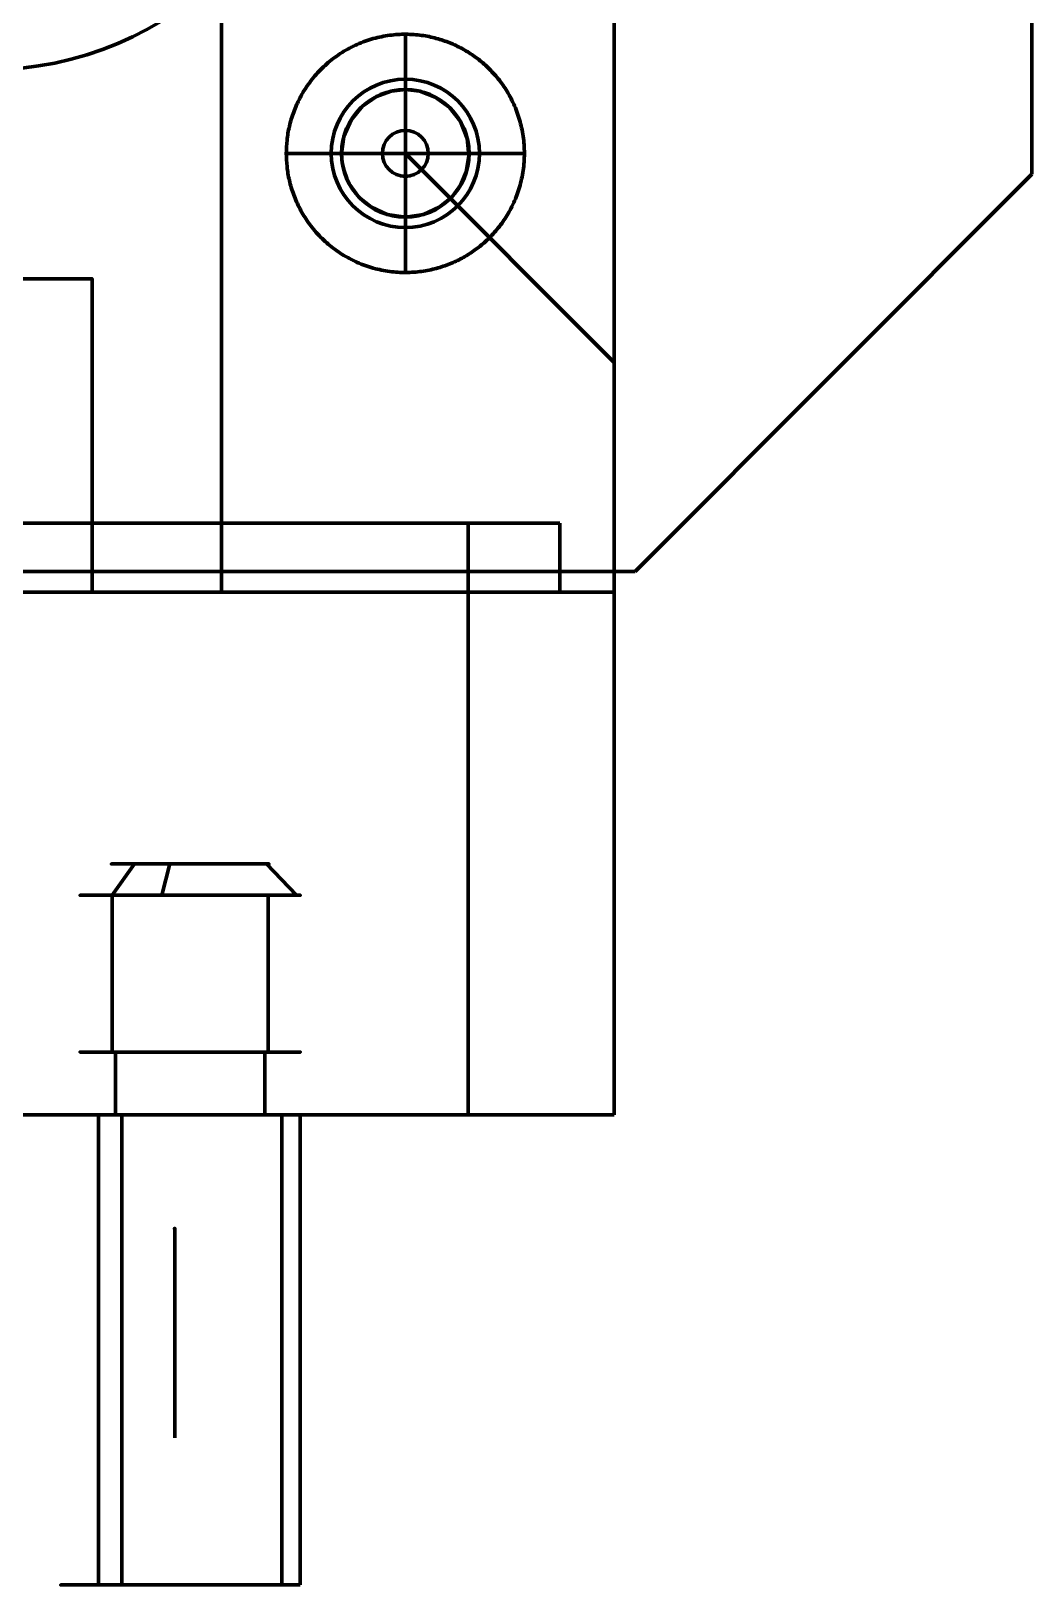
# Model space of a CAD drawing. Header units: inches. Extents: x -0.4 to 8, y -0.5 to 10.5.
# Drawn here: x 6.121 to 6.6, y -0.485 to 0.259 of the extents above; entities that cross this region are included whole.
import ezdxf

# ---------------------------------------------------------------- set-up
doc = ezdxf.new("R2010")
doc.units = ezdxf.units.IN
doc.header["$LTSCALE"] = 0.504853
doc.header["$MEASUREMENT"] = 0
for name, color, linetype in [('135', 7, 'Continuous'), ('2', 7, 'Continuous'), ('75', 7, 'Continuous'), ('80', 7, 'Continuous')]:
    doc.layers.add(name, color=color, linetype=linetype)

# ---------------------------------------------------------------- blocks, each defined once
blk = doc.blocks.new('H51')
at = {"color": 1, "linetype": 'Continuous', "lineweight": 211}
for p, q in [((0, 0.16, -0.062), (0, 0.16, -0.125)), ((0, 0.12, -0.125), (0, 0.0695, -0.06792)), ((0, 0.0695, -0.06792), (0, 0.0695, -0.062)), ((-0.16, 0, -0.125), (-0.16, 0, -0.062)), ((-0.12, 0, -0.125), (-0.0695, 0, -0.06792)), ((-0.0695, 0, -0.06792), (-0.0695, 0, -0.062)), ((0.12, 0, -0.125), (0.0695, 0, -0.06792)), ((0.0695, 0, -0.06792), (0.0695, 0, -0.062)), ((0.16, 0, -0.062), (0.16, 0, -0.125)), ((0, -0.0695, -0.06792), (0, -0.12, -0.125)), ((0, -0.0695, -0.062), (0, -0.0695, -0.06792)), ((0, -0.16, -0.062), (0, -0.16, -0.125))]:
    blk.add_line(p, q, dxfattribs=at)
at = {"color": 1, "linetype": 'Continuous', "lineweight": 211, "extrusion": (-1e-15, 0, -1)}
for centre, radius in [((0, 0, 0.125), 0.16), ((0, 0, 0.125), 0.12), ((0, 0, 0.125), 0.12), ((0, 0, 0.06792), 0.0695), ((0, 0, 0.062), 0.0695)]:
    blk.add_circle(centre, radius, dxfattribs=at)
at = {"color": 1, "linetype": 'Continuous', "lineweight": 211}
for centre, radius in [((0, 0, -0.062), 0.16), ((0, 0, -0.062), 0.16), ((0, 0, -0.125), 0.16), ((0, 0, -0.06792), 0.0695), ((0, 0, -0.062), 0.0695)]:
    blk.add_circle(centre, radius, dxfattribs=at)
at = {"layer": '2', "color": 1, "linetype": 'Continuous', "lineweight": 211}
blk.add_line((0, 0, -0.08989), (-0.1, 0.1, -0.18989), dxfattribs=at)
blk.add_point((0, 0, -0.08989), dxfattribs=at)
blk = doc.blocks.new('8863')
at = {"color": 1, "linetype": 'Continuous', "lineweight": 211}
for p, q in [((-0.199608, 0.46, 0.066809), (-0.199608, 0.685, 0.066809)), ((-0.114191, 0.685, -0.018608), (-0.199608, 0.685, 0.066809)), ((-0.199608, 0.685, 0.066809), (-0.199608, 0.46, 0.066809)), ((-0.199608, 0.685, 0.066809), (-0.114191, 0.685, -0.018608)), ((-0.190841, 0.46, 0.077841), (-0.190841, 0.685, 0.077841)), ((-0.114191, 0.685, -0.018608), (-0.114191, 0.46, -0.018608)), ((-0.114191, 0.46, -0.018608), (-0.114191, 0.685, -0.018608)), ((-0.103159, 0.46, 0.077841), (-0.103159, 0.685, 0.077841)), ((-0.103159, 0.685, -0.009841), (-0.103159, 0.46, -0.009841)), ((-0.199608, 0.46, 0.066809), (-0.191209, 0.46, 0.05841)), ((-0.199608, 0.46, 0.066809), (-0.191209, 0.46, 0.05841)), ((-0.12259, 0.46, -0.010209), (-0.191209, 0.46, 0.05841)), ((-0.191209, 0.46, 0.05841), (-0.12259, 0.46, -0.010209)), ((-0.182709, 0.43, -0.001709), (-0.182709, 0.46, -0.001709)), ((-0.182709, 0.43, 0.069709), (-0.182709, 0.46, 0.069709)), ((-0.12259, 0.46, -0.010209), (-0.114191, 0.46, -0.018608)), ((-0.12259, 0.46, -0.010209), (-0.114191, 0.46, -0.018608)), ((-0.111291, 0.43, 0.069709), (-0.111291, 0.46, 0.069709)), ((-0.111291, 0.46, -0.001709), (-0.111291, 0.43, -0.001709)), ((-0.1843, 0.355, -0.0033), (-0.1843, 0.43, -0.0033)), ((-0.1843, 0.355, 0.0713), (-0.1843, 0.43, 0.0713)), ((-0.1097, 0.355, 0.0713), (-0.1097, 0.43, 0.0713)), ((-0.1097, 0.355, -0.0033), (-0.1097, 0.43, -0.0033)), ((-0.197953, 0.355, 0.020347), (-0.183464, 0.34, 0.02423)), ((-0.133347, 0.355, 0.084953), (-0.13723, 0.34, 0.070464)), ((-0.120307, 0.34, 0.007307), (-0.1097, 0.355, -0.0033))]:
    blk.add_line(p, q, dxfattribs=at)
at = {"color": 1, "linetype": 'Continuous', "lineweight": 211, "extrusion": (-1e-15, 1, -1e-15)}
blk.add_circle((0.147, 0.034, 0.46), 0.0505, dxfattribs=at)
at = {"color": 1, "linetype": 'Continuous', "lineweight": 211, "extrusion": (0, 1, 0)}
blk.add_circle((0.147, 0.034, 0.46), 0.0505, dxfattribs=at)
at = {"color": 1, "linetype": 'Continuous', "lineweight": 211, "extrusion": (1e-15, 1, -2e-15)}
blk.add_circle((0.147, 0.034, 0.43), 0.05275, dxfattribs=at)
at = {"color": 1, "linetype": 'Continuous', "lineweight": 211, "extrusion": (0, -1, 1e-15)}
blk.add_circle((-0.147, 0.034, -0.43), 0.05275, dxfattribs=at)
at = {"color": 1, "linetype": 'Continuous', "lineweight": 211, "extrusion": (1e-15, 1, -1e-15)}
blk.add_circle((0.147, 0.034, 0.43), 0.0505, dxfattribs=at)
at = {"color": 1, "linetype": 'Continuous', "lineweight": 211, "extrusion": (-1e-15, -1, 2e-15)}
for centre, radius in [((-0.147, 0.034, -0.43), 0.0505), ((-0.147, 0.034, -0.355), 0.05275)]:
    blk.add_circle(centre, radius, dxfattribs=at)
for centre in [(-0.147, 0.034, -0.685), (-0.147, 0.034, -0.46)]:
    blk.add_arc(centre, 0.062, 315, 148.050237, dxfattribs=at)
at = {"color": 1, "linetype": 'Continuous', "lineweight": 211, "extrusion": (0, 1, -3e-15)}
blk.add_arc((0.147, 0.034, 0.685), 0.062, 31.949695, 224.999932, dxfattribs=at)
at = {"color": 1, "linetype": 'Continuous', "lineweight": 211, "extrusion": (4.9e-14, 1, -4.9e-14)}
blk.add_arc((0.147, 0.034, 0.685), 0.062, 225, 238.050237, dxfattribs=at)
at = {"color": 1, "linetype": 'Continuous', "lineweight": 211, "extrusion": (-3.7e-14, -1, 5.9e-14)}
blk.add_arc((-0.147, 0.034, -0.685), 0.062, 301.949695, 314.999932, dxfattribs=at)
at = {"color": 1, "linetype": 'Continuous', "lineweight": 211, "extrusion": (0, 1, -1e-15)}
blk.add_arc((0.147, 0.034, 0.46), 0.0505, 241.094816, 28.904949, dxfattribs=at)
at = {"color": 1, "linetype": 'Continuous', "lineweight": 211, "extrusion": (0, -1, 2e-15)}
blk.add_arc((-0.147, 0.034, -0.46), 0.0505, 151.094816, 298.904949, dxfattribs=at)
at = {"color": 1, "linetype": 'Continuous', "lineweight": 211, "extrusion": (0, -1, 1e-15)}
blk.add_arc((-0.147, 0.034, -0.46), 0.062, 315, 148.050237, dxfattribs=at)
at = {"color": 1, "linetype": 'Continuous', "lineweight": 211, "extrusion": (-1e-15, 1, -1e-15)}
blk.add_arc((0.147, 0.034, 0.46), 0.0505, 28.905203, 224.999898, dxfattribs=at)
at = {"color": 1, "linetype": 'Continuous', "lineweight": 211, "extrusion": (2e-14, 1, -2e-14)}
blk.add_arc((0.147, 0.034, 0.46), 0.0505, 225, 241.094695, dxfattribs=at)
at = {"color": 1, "linetype": 'Continuous', "lineweight": 211, "extrusion": (0, -1, 0)}
blk.add_arc((-0.147, 0.034, -0.46), 0.062, 301.949695, 314.999932, dxfattribs=at)
blk.add_arc((-0.147, 0.034, -0.46), 0.062, 301.949695, 314.999932, dxfattribs=at)
at = {"color": 1, "linetype": 'Continuous', "lineweight": 211}
for points in [[(-0.1097, 0.355, -0.0033), (-0.088165, 0.355, 0.018235), (-0.10393, 0.355, 0.07707), (-0.133347, 0.355, 0.084953), (-0.162765, 0.355, 0.092835), (-0.205835, 0.355, 0.049765), (-0.197953, 0.355, 0.020347), (-0.19007, 0.355, -0.00907), (-0.131235, 0.355, -0.024835), (-0.1097, 0.355, -0.0033)], [(-0.120307, 0.34, 0.007307), (-0.135718, 0.34, -0.008105), (-0.177823, 0.34, 0.003177), (-0.183464, 0.34, 0.02423), (-0.189105, 0.34, 0.045282), (-0.158282, 0.34, 0.076105), (-0.13723, 0.34, 0.070464), (-0.116177, 0.34, 0.064823), (-0.104895, 0.34, 0.022718), (-0.120307, 0.34, 0.007307)], [(-0.120307, 0.34, 0.007307), (-0.104895, 0.34, 0.022718), (-0.116177, 0.34, 0.064823), (-0.13723, 0.34, 0.070464), (-0.158282, 0.34, 0.076105), (-0.189105, 0.34, 0.045282), (-0.183464, 0.34, 0.02423), (-0.177823, 0.34, 0.003177), (-0.135718, 0.34, -0.008105), (-0.120307, 0.34, 0.007307)]]:
    blk.add_rational_spline(points, [1, 0.75, 0.75, 1, 0.75, 0.75, 1, 0.75, 0.75, 1], degree=2, knots=[0, 0, 0, 0.1666667, 0.3333333, 0.3333333, 0.5, 0.6666667, 0.6666667, 0.8333333, 1, 1, 1], dxfattribs=at)
at = {"layer": '2', "color": 3, "linetype": 'Continuous', "lineweight": 211}
blk.add_line((-0.139575, 0.514587, 0.041425), (-0.139575, 0.614587, -0.099997), dxfattribs=at)
blk.add_point((-0.139575, 0.514587, 0.041425), dxfattribs=at)
blk = doc.blocks.new('9451')
at = {"color": 1, "linetype": 'Continuous', "lineweight": 211}
for p, q in [((-0.25, 0.057, -0.062), (-0.25, 0.0305, -0.062)), ((-0.25, 0.0305, -0.062), (-0.25, 0.0305, 0.188)), ((-0.25, 0.011, 0.188), (-0.25, 0.011, 0.142)), ((-0.25, 0.011, 0.142), (-0.25, 0, 0.135391)), ((-0.307, 0, -0.062), (-0.2805, 0, -0.062)), ((-0.2805, 0, -0.062), (-0.2805, 0, 0.188)), ((-0.261, 0, 0.142), (-0.261, 0, 0.188)), ((-0.25, 0, 0.135391), (-0.261, 0, 0.142)), ((-0.239, 0, 0.142), (-0.25, 0, 0.135391)), ((-0.25, -0.011, 0.142), (-0.25, 0, 0.135391)), ((-0.239, 0, 0.188), (-0.239, 0, 0.142)), ((-0.2195, 0, -0.062), (-0.193, 0, -0.062)), ((-0.2195, 0, -0.062), (-0.2195, 0, 0.188)), ((-0.25, -0.011, 0.188), (-0.25, -0.011, 0.142)), ((-0.25, -0.057, -0.062), (-0.25, -0.0305, -0.062)), ((-0.25, -0.0305, 0.188), (-0.25, -0.0305, -0.062))]:
    blk.add_line(p, q, dxfattribs=at)
for points in [[(-0.2195, 0, -0.062), (-0.219804, 0.004297, -0.062), (-0.220656, 0.008316, -0.062), (-0.221952, 0.011981, -0.062), (-0.223586, 0.01525, -0.062), (-0.227757, 0.020868, -0.062), (-0.233745, 0.025808, -0.062), (-0.241375, 0.029255, -0.062), (-0.25, 0.0305, -0.062), (-0.258625, 0.029255, -0.062), (-0.266255, 0.025808, -0.062), (-0.272243, 0.020868, -0.062), (-0.276414, 0.01525, -0.062), (-0.279194, 0.008829, -0.062), (-0.280477, 0.001173, -0.062), (-0.279648, -0.007158, -0.062), (-0.276414, -0.01525, -0.062), (-0.271023, -0.022097, -0.062), (-0.264223, -0.026981, -0.062), (-0.256951, -0.029697, -0.062), (-0.25, -0.0305, -0.062)], [(-0.25, -0.0305, -0.062), (-0.243222, -0.029737, -0.062), (-0.236122, -0.02716, -0.062), (-0.229429, -0.022519, -0.062), (-0.224018, -0.015974, -0.062), (-0.220612, -0.008159, -0.062), (-0.2195, 0, -0.062)]]:
    blk.add_polyline3d(points, dxfattribs=at)
at = {"color": 1, "linetype": 'Continuous', "lineweight": 211, "extrusion": (1e-15, 0, -1)}
blk.add_circle((0.25, 0, -0.188), 0.0305, dxfattribs=at)
at = {"color": 1, "linetype": 'Continuous', "lineweight": 211}
for centre, radius in [((-0.25, 0, 0.188), 0.0305), ((-0.25, 0, 0.188), 0.011), ((-0.25, 0, 0.188), 0.011), ((-0.25, 0, 0.142), 0.011)]:
    blk.add_circle(centre, radius, dxfattribs=at)
at = {"color": 1, "linetype": 'Continuous', "lineweight": 211, "extrusion": (0, 0, -1)}
blk.add_circle((0.25, 0, -0.142), 0.011, dxfattribs=at)
at = {"color": 1, "linetype": 'Continuous', "lineweight": 211, "extrusion": (1e-15, 0, -1)}
for start, end in [(270, 180), (180, 270)]:
    blk.add_arc((0.25, 0, 0.062), 0.0305, start, end, dxfattribs=at)
at = {"color": 1, "linetype": 'Continuous', "lineweight": 211}
for points in [[(-0.193, 0, -0.062), (-0.193, -0.098727, -0.062), (-0.2785, -0.049363, -0.062), (-0.364, 0, -0.062), (-0.2785, 0.049363, -0.062), (-0.193, 0.098727, -0.062), (-0.193, 0, -0.062)], [(-0.193, 0, -0.062), (-0.193, 0.098727, -0.062), (-0.2785, 0.049363, -0.062), (-0.364, 0, -0.062), (-0.2785, -0.049363, -0.062), (-0.193, -0.098727, -0.062), (-0.193, 0, -0.062)]]:
    blk.add_rational_spline(points, [1, 0.5, 1, 0.5, 1, 0.5, 1], degree=2, knots=[0, 0, 0, 0.3333333, 0.3333333, 0.6666667, 0.6666667, 1, 1, 1], dxfattribs=at)
for points, weights in [([(-0.25, 0, -0.081), (-0.25, 0.057, -0.081), (-0.25, 0.057, -0.062)], [0.803847577293, 0.568406072386, 0.803847577293]), ([(-0.25, 0, -0.081), (-0.307, 0, -0.081), (-0.307, 0, -0.062)], [0.75, 0.530330085368, 0.75]), ([(-0.25, 0, -0.081), (-0.25, -0.057, -0.081), (-0.25, -0.057, -0.062)], [0.803847577293, 0.568406072386, 0.803847577293]), ([(-0.193, 0, -0.062), (-0.193, 0, -0.081), (-0.25, 0, -0.081)], [1, 0.707106780491, 1])]:
    blk.add_rational_spline(points, weights, degree=2, dxfattribs=at)
at = {"layer": '2', "color": 3, "linetype": 'Continuous', "lineweight": 211}
blk.add_line((-0.25, 0, 0.037462), (-0.35, 0.1, -0.062538), dxfattribs=at)
blk.add_point((-0.25, 0, 0.037462), dxfattribs=at)
blk = doc.blocks.new('25359')
at = {"color": 1, "linetype": 'Continuous', "lineweight": 211}
for p, q in [((-0.35, 0.46, 0.101), (-0.35, 0.21, 0.101)), ((-0.35, 0.46, 0.101), (-0.35, 0.21, 0.101)), ((5.85, 0.46, -0.113), (-0.35, 0.46, -0.113)), ((5.85, 0.46, -0.113), (-0.35, 0.46, -0.113)), ((5.85, 0.46, 0.171), (-0.28, 0.46, 0.171)), ((5.85, 0.46, 0.171), (-0.28, 0.46, 0.171)), ((5.85, 0.21, -0.113), (-0.35, 0.21, -0.113)), ((5.85, 0.21, -0.113), (-0.35, 0.21, -0.113)), ((5.85, 0.21, 0.127), (-0.324, 0.21, 0.127)), ((5.85, 0.21, 0.127), (-0.324, 0.21, 0.127)), ((5.55, 0.21, 0.025), (-0.1, 0.21, 0.025)), ((5.55, 0.21, 0.127), (-0.1, 0.21, 0.127)), ((-0.324, 0.177, 0.127), (5.85, 0.177, 0.127)), ((-0.324, 0.177, 0.127), (5.85, 0.177, 0.127)), ((5.85, 0.177, 0.171), (-0.28, 0.177, 0.171)), ((5.85, 0.177, 0.171), (-0.28, 0.177, 0.171)), ((5.55, 0.06, 0.025), (-0.1, 0.06, 0.025)), ((-0.1, 0.06, 0.127), (5.55, 0.06, 0.127)), ((-0.25, 0.0355), (-0.25, 0.0355, 0.127)), ((-0.2855, 0, 0.127), (-0.2855, 0)), ((-0.2145, 0), (-0.2145, 0, 0.127)), ((-0.25, -0.0355), (-0.25, -0.0355, 0.127))]:
    blk.add_line(p, q, dxfattribs=at)
for points in [[(-0.35, 0.46, 0.101), (-0.35, 0.46, -0.113), (-0.35, 0.21, -0.113), (-0.35, 0.21, 0.101)], [(-0.324, 0.177, 0.127), (-0.28, 0.177, 0.171), (-0.28, 0.46, 0.171), (-0.35, 0.46, 0.101)], [(-0.324, 0.177, 0.127), (-0.28, 0.177, 0.171), (-0.28, 0.46, 0.171), (-0.35, 0.46, 0.101)], [(-0.35, 0.46, 0.101), (-0.35, 0.46, -0.113), (-0.35, 0.21, -0.113), (-0.35, 0.21, 0.101)], [(-0.35, -0.096, 0.127), (-0.35, 0.21, 0.127), (-0.162, 0.21, 0.127), (-0.162, -0.096, 0.127)], [(-0.162, -0.096, 0.127), (-0.162, 0.21, 0.127), (-0.35, 0.21, 0.127), (-0.35, -0.096, 0.127)], [(-0.35, 0.21, 0.101), (-0.324, 0.21, 0.127), (-0.324, 0.177, 0.127)], [(-0.35, 0.21, 0.101), (-0.324, 0.21, 0.127), (-0.324, 0.177, 0.127)], [(-0.35, -0.096, 0), (-0.35, 0.21, 0), (-0.162, 0.21, 0), (-0.162, -0.096, 0)], [(-0.35, -0.096, 0), (-0.35, 0.21, 0), (-0.162, 0.21, 0), (-0.162, -0.096, 0)]]:
    blk.add_polyline3d(points, dxfattribs=at)
blk.add_polyline3d([(-0.1, 0.06, 0.127), (-0.1, 0.06, 0.025), (-0.1, 0.21, 0.025), (-0.1, 0.21, 0.127), (-0.1, 0.06, 0.127)], close=True, dxfattribs=at)
blk.add_polyline3d([(-0.1, 0.06, 0.127), (-0.1, 0.06, 0.025), (-0.1, 0.21, 0.025), (-0.1, 0.21, 0.127), (-0.1, 0.06, 0.127)], close=True, dxfattribs=at)
for centre in [(-0.25, 0, 0.127), (-0.25, 0), (-0.25, 0, 0.127)]:
    blk.add_circle(centre, 0.0355, dxfattribs=at)
at = {"color": 1, "linetype": 'Continuous', "lineweight": 211, "extrusion": (0, 0, -1)}
blk.add_circle((0.25, 0), 0.0355, dxfattribs=at)

msp = doc.modelspace()

# ---------------------------------------------------------------- linework, layer by layer
at = {"layer": '135', "color": 1, "linetype": 'Continuous', "lineweight": 211}
for points in [[(6.5999, 7.14, 0.641), (6.6, 7.14, 0.641), (6.6, 0.19, 0.641), (6.41, 0, 0.641), (0.19, 0, 0.641)], [(0.19, 0, 0), (6.41, 0, 0), (6.6, 0.19, 0), (6.6, 7.14, 0), (6.5999, 7.14, 0)], [(6.5999, 7.14, 0.641), (6.6, 7.14, 0.641), (6.6, 0.19, 0.641), (6.41, 0, 0.641), (0.19, 0, 0.641)], [(0.19, 0, 0), (6.41, 0, 0), (6.6, 0.19, 0), (6.6, 7.14, 0), (6.5999, 7.14, 0)], [(6.5999, 7.14, -0.418), (6.6, 7.14, -0.418), (6.6, 0.19, -0.418), (6.41, 0, -0.418), (0.19, 0, -0.418)], [(0.19, 0, -0.062), (6.41, 0, -0.062), (6.6, 0.19, -0.062), (6.6, 7.14, -0.062), (6.5999, 7.14, -0.062)], [(6.5999, 7.14, -0.418), (6.6, 7.14, -0.418), (6.6, 0.19, -0.418), (6.41, 0, -0.418), (0.19, 0, -0.418)], [(0.19, 0, -0.062), (6.41, 0, -0.062), (6.6, 0.19, -0.062), (6.6, 7.14, -0.062), (6.5999, 7.14, -0.062)]]:
    msp.add_polyline3d(points, dxfattribs=at)

# ---------------------------------------------------------------- block references
at = {"layer": '75', "color": 8, "linetype": 'Continuous', "lineweight": 211, "rotation": 180}
msp.add_blockref('25359', (6.05, 0.2), dxfattribs=at)
at = {"layer": '80', "color": 8, "linetype": 'Continuous', "lineweight": 211}
msp.add_blockref('H51', (6.1, 0.4), dxfattribs=at)
at = {"layer": '80', "color": 8, "linetype": 'Continuous', "lineweight": 211, "rotation": 180}
for name in ['9451', '8863']:
    msp.add_blockref(name, (6.05, 0.2), dxfattribs=at)

doc.saveas('drawing.dxf')
